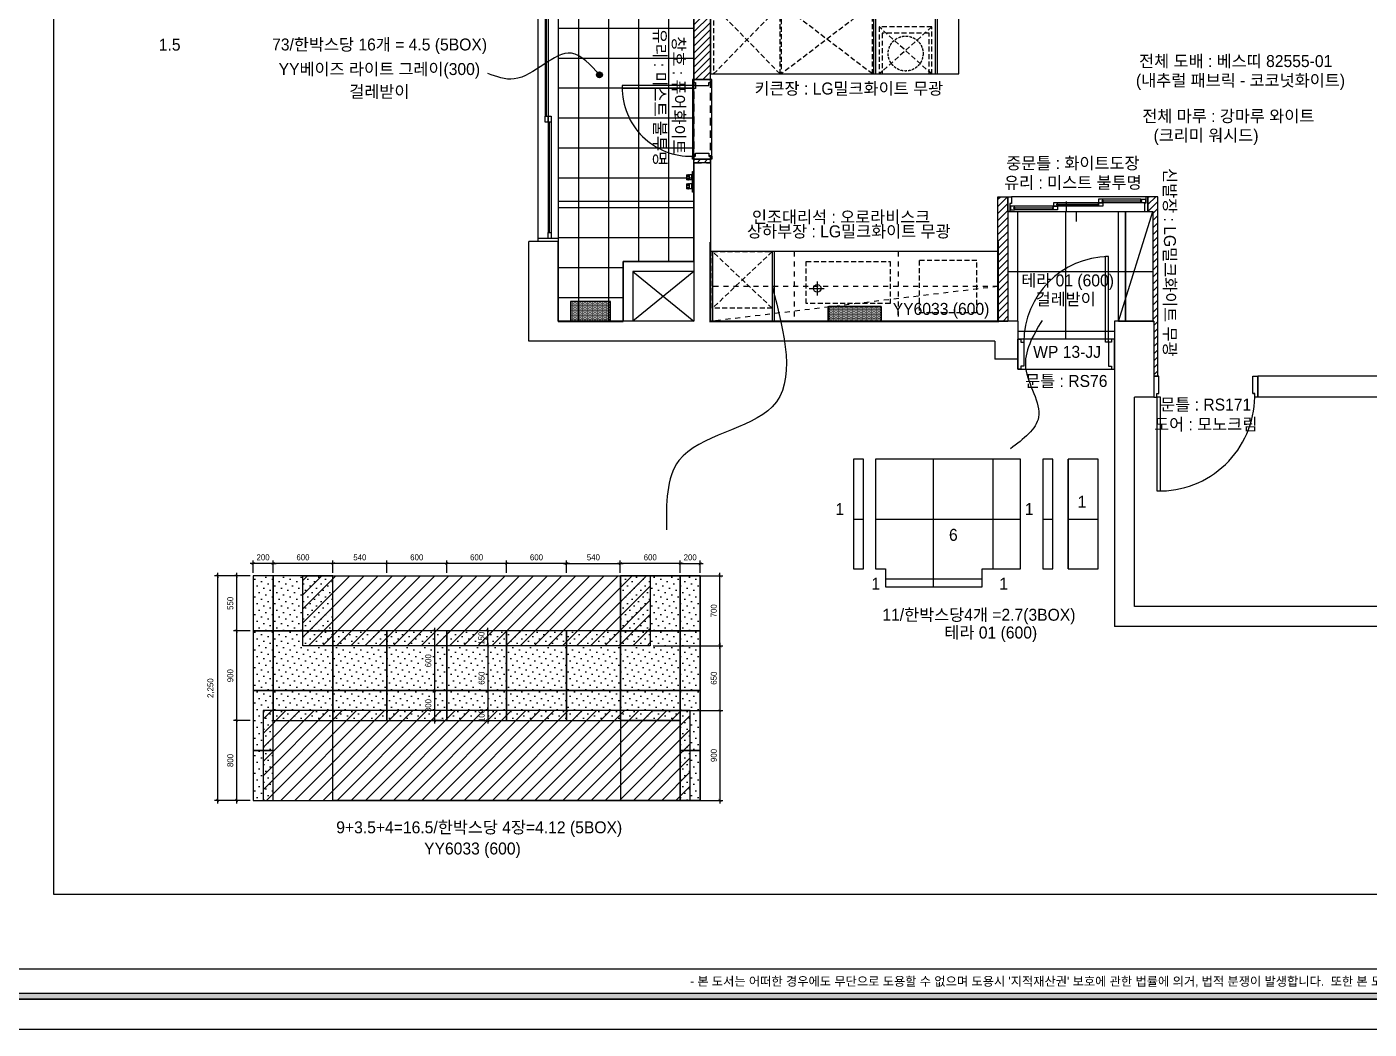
# Model space of a CAD drawing. Header units: inches. Extents: x -192760 to -100777, y -168280 to -114728.
# Drawn here: x -139932 to -126482, y -154283 to -144236 of the extents above; entities that cross this region are included whole.
import ezdxf
from ezdxf.enums import TextEntityAlignment as Align

# ---------------------------------------------------------------- set-up
doc = ezdxf.new("R2010")
doc.units = ezdxf.units.IN
doc.header["$LTSCALE"] = 50
doc.header["$MEASUREMENT"] = 0
for name, pattern in [('DASHED', [0.75, 0.5, -0.25]), ('DASHEDX2', [1.5, 1, -0.5]), ('HID', [2.5, 1.5, -1]), ('HID2', [1, 0.5, -0.5])]:
    doc.linetypes.add(name, pattern=pattern)
for name, color, linetype in [('0-ELC TEXT', 7, 'Continuous'), ('03-WAL NEW', 3, 'Continuous'), ('06-FUR', 6, 'Continuous'), ('3.기호.계단선', 30, 'Continuous'), ('7', 7, 'Continuous'), ('_LIBR', 4, 'Continuous'), ('F-SYM', 7, 'Continuous'), ('fin', 5, 'Continuous'), ('FORM(YOURNAME)-11', 1, 'Continuous'), ('FUR', 8, 'DASHED'), ('Layer 1', 7, 'Continuous'), ('RC-LIGHT', 7, 'Continuous'), ('도면층2', 2, 'Continuous'), ('도면층4', 4, 'Continuous'), ('도면층5', 5, 'Continuous'), ('도면층8', 8, 'Continuous')]:
    doc.layers.add(name, color=color, linetype=linetype)
doc.styles.add('HY 울릉도 L', font='')
doc.styles.add('YOURNAME', font='HY울릉도M.TTF')
doc.styles.add('코레일둥고', font='Korail_Round_Gothic_Medium.ttf')
doc.styles.get('HY 울릉도 L').set_extended_font_data('HY울릉도L')
doc.dimstyles.new('30', dxfattribs={"dimscale": 30, "dimtxt": 2, "dimasz": 1, "dimexe": 1, "dimexo": 1, "dimgap": 1, "dimtad": 1, "dimdec": 0, "dimrnd": 0.05, "dimdsep": 46, "dimlunit": 6, "dimtxsty": 'HY 울릉도 L', "dimblk": 'ARCHTICK', "dimcen": 2.5, "dimdle": 1, "dimclrd": 133, "dimclre": 133, "dimclrt": 30, "dimadec": 0, "dimazin": 0, "dimtfac": 1, "dimtdec": 0, "dimtix": 1, "dimtmove": 2, "dimatfit": 3, "dimldrblk": 'ARCHTICK', "dimfxl": 0, "dimlwd": -1, "dimlwe": -1, "dimarcsym": 0})
pattern_1 = [(45, (-3782.51, 0), (-70.71068, 70.71068), [])]

# ---------------------------------------------------------------- blocks, each defined once
blk = doc.blocks.new('FORM-PLAN')
at = {"layer": 'FORM(YOURNAME)-11'}
h = blk.add_hatch(color=256, dxfattribs=at)
h.dxf.hatch_style = 1
h.paths.add_polyline_path([(-71444, 55115), (10556, 55115), (10556, 54915), (-71444, 54915)])
h.paths.add_polyline_path([(-71444, -2085), (10556, -2085), (10556, -2285), (-71444, -2285)])
at = {"layer": 'Defpoints', "color": 158}
blk.add_line((1346, -1285), (-71444, -1285), dxfattribs=at)
for points in [[(-71444, -2285), (10556, -2285), (10556, 55115), (-71444, 55115)], [(-69444, 53115), (-64, 53115), (-64, 1215), (-69444, 1215)]]:
    blk.add_lwpolyline(points, close=True, dxfattribs=at)
at = {"layer": 'FORM(YOURNAME)-11', "color": 250}
blk.add_lwpolyline([(-72444, -3285), (11556, -3285), (11556, 56115), (-72444, 56115)], close=True, dxfattribs=at)
at = {"layer": 'FORM(YOURNAME)-11'}
blk.add_lwpolyline([(-71444, -2085), (10556, -2085), (10556, -2285), (-71444, -2285)], close=True, dxfattribs=at)
at = {"layer": 'FORM(YOURNAME)-11', "color": 1, "style": 'YOURNAME'}
blk.add_text("- 본 도서는 어떠한 경우에도 무단으로 도용할 수 없으며 도용시 '지적재산권' 보호에 관한 법률에 의거, 법적 분쟁이 발생합니다.  또한 본 도서에 관한 모든 저작권은 당사에 있습니다. -", height=300, dxfattribs=at).set_placement((-32990, -1685), align=Align.MIDDLE_CENTER)
at = {"layer": 'FORM(YOURNAME)-11', "color": 3, "style": 'YOURNAME'}
for tag, height, p in [('1', 450, (9905, 18188)), ('2', 450, (9905, 17544)), ('3', 450, (9905, 16257)), ('4', 450, (9905, 14326)), ('5', 515, (9905, 12009)), ('6', 515, (9905, 9757)), ('7', 515, (9905, 7504)), ('8', 515, (9905, 5252)), ('9', 515, (9905, 2999)), ('10', 515, (5655, 811)), ('11', 515, (9905, 747)), ('12', 515, (5655, -1441)), ('13', 515, (9905, -1441))]:
    blk.add_attdef(tag, text='', height=height, dxfattribs=at).set_placement(p, align=Align.MIDDLE_RIGHT)
blk = doc.blocks.new('*U430')
at = {"layer": 'F-SYM', "xscale": 0.3, "yscale": 0.3, "zscale": 0.3}
blk.add_blockref('FORM-PLAN', (-118827, -153298), dxfattribs=at)
blk = doc.blocks.new('A$C004A4CAE')
at = {"layer": 'fin', "color": 6}
for p, q in [((0, 0), (0, 5)), ((200, 15), (10, 15)), ((36, 69), (36, 70)), ((84, 69), (36, 69)), ((51, 63), (36, 63)), ((51, 57), (36, 57)), ((51, 51), (36, 51)), ((36, 23), (36, 45)), ((84, 45), (36, 45)), ((82, 72), (38, 72)), ((82, 21), (38, 21)), ((43, 15), (43, 21)), ((84, 63), (69, 63)), ((84, 57), (69, 57)), ((84, 51), (69, 51)), ((77, 15), (77, 21)), ((84, 69), (84, 70)), ((84, 23), (84, 45)), ((126, 69), (126, 70)), ((174, 69), (126, 69)), ((141, 63), (126, 63)), ((141, 57), (126, 57)), ((141, 51), (126, 51)), ((174, 45), (126, 45)), ((126, 23), (126, 45)), ((172, 72), (128, 72)), ((172, 21), (128, 21)), ((133, 15), (133, 21)), ((174, 63), (159, 63)), ((174, 57), (159, 57)), ((174, 51), (159, 51)), ((167, 15), (167, 21)), ((174, 69), (174, 70)), ((174, 23), (174, 45)), ((210, 0), (210, 5))]:
    blk.add_line(p, q, dxfattribs=at)
for centre, radius, start, end in [((10, 5), 10, 90, 180), ((36, 66), 3, 90, 270), ((36, 60), 3, 90, 270), ((36, 54), 3, 90, 270), ((36, 48), 3, 90, 270), ((38, 70), 2, 90, 180), ((38, 23), 2, 180, 270), ((51, 66), 3, 90, 270), ((51, 60), 3, 90, 270), ((51, 54), 3, 90, 270), ((51, 48), 3, 90, 270), ((69, 66), 3, 270, 90), ((69, 60), 3, 270, 90), ((69, 54), 3, 270, 90), ((69, 48), 3, 270, 90), ((82, 70), 2, 0, 90), ((82, 23), 2, 270, 0), ((84, 66), 3, 270, 90), ((84, 60), 3, 270, 90), ((84, 54), 3, 270, 90), ((84, 48), 3, 270, 90), ((126, 66), 3, 90, 270), ((126, 60), 3, 90, 270), ((126, 54), 3, 90, 270), ((126, 48), 3, 90, 270), ((128, 70), 2, 90, 180), ((128, 23), 2, 180, 270), ((141, 66), 3, 90, 270), ((141, 60), 3, 90, 270), ((141, 54), 3, 90, 270), ((141, 48), 3, 90, 270), ((159, 66), 3, 270, 90), ((159, 60), 3, 270, 90), ((159, 54), 3, 270, 90), ((159, 48), 3, 270, 90), ((172, 70), 2, 0, 90), ((172, 23), 2, 270, 0), ((174, 66), 3, 270, 90), ((174, 60), 3, 270, 90), ((174, 54), 3, 270, 90), ((174, 48), 3, 270, 90), ((200, 5), 10, 0, 90)]:
    blk.add_arc(centre, radius, start, end, dxfattribs=at)
blk = doc.blocks.new('flloo')
blk.add_lwpolyline([(-157702, -126053), (-157702, -125903), (-157172, -125903), (-157172, -126053), (-157702, -126053)])
at = {"layer": 'Layer 1'}
blk.add_line((-159048, -124853), (-160408, -124853), dxfattribs=at)
for points in [[(-155316, -124853), (-155316, -124953), (-155216, -124953), (-155216, -125053)], [(-155802, -126053), (-155802, -124953), (-154722, -124953), (-154722, -126053)]]:
    blk.add_lwpolyline(points, dxfattribs=at)
blk.add_circle((-157812, -125723), 37.5, dxfattribs=at)
at = {"layer": '도면층2'}
for p, q in [((-159048, -124463), (-159048, -126053)), ((-158882, -124463), (-159048, -124463)), ((-158882, -124463), (-158882, -126053)), ((-160408, -125253), (-160703, -125253)), ((-160703, -126253), (-160703, -125253)), ((-160408, -125253), (-160608, -125253)), ((-160408, -126053), (-160408, -125253)), ((-159048, -125453), (-159758, -125453)), ((-159758, -125453), (-159758, -126053)), ((-159048, -125553), (-159658, -125553)), ((-159658, -125553), (-159658, -126053)), ((-159048, -126053), (-160408, -126053)), ((-155802, -126053), (-158882, -126053)), ((-155802, -126053), (-155802, -126433)), ((-154833, -126053), (-154833, -129113)), ((-154438, -126053), (-154833, -126053)), ((-154438, -126053), (-154438, -126813)), ((-156032, -126253), (-160703, -126253)), ((-156032, -126253), (-156032, -126433)), ((-155802, -126283), (-155802, -126483)), ((-154833, -126283), (-154833, -126483)), ((-155802, -126433), (-156032, -126433)), ((-153398, -126813), (-153398, -126602)), ((-151378, -126602), (-153398, -126602)), ((-154633, -128913), (-154633, -126813)), ((-154438, -126813), (-154633, -126813)), ((-149803, -126813), (-153398, -126813)), ((-150533, -128913), (-154633, -128913)), ((-150333, -129113), (-154833, -129113))]:
    blk.add_line(p, q, dxfattribs=at)
at = {"layer": '도면층4'}
for p, q in [((-160608, -125253), (-160608, -122803)), ((-160523, -123998), (-160523, -122893)), ((-160408, -122803), (-160408, -125253)), ((-160493, -125163), (-160493, -124058)), ((-160408, -125223), (-160608, -125223)), ((-160408, -125253), (-160608, -125253)), ((-154893, -125403), (-154923, -125403)), ((-154923, -126263), (-154923, -125404)), ((-154893, -126263), (-154893, -125403)), ((-154833, -126233), (-155802, -126233)), ((-155802, -126233), (-155802, -126533)), ((-154893, -126263), (-154923, -126263)), ((-154833, -126533), (-154833, -126233)), ((-154833, -126233), (-154833, -126533)), ((-155802, -126533), (-154833, -126533))]:
    blk.add_line(p, q, dxfattribs=at)
for points in [[(-160508, -124058), (-160538, -124058), (-160538, -123998), (-160508, -123998)], [(-160478, -124058), (-160508, -124058), (-160508, -123998), (-160478, -123998)], [(-160478, -125223), (-160508, -125223), (-160508, -125163), (-160478, -125163)]]:
    blk.add_lwpolyline(points, close=True, dxfattribs=at)
for points in [[(-155802, -126233), (-155772, -126233), (-155772, -126263), (-155742, -126263), (-155742, -126503), (-155772, -126503), (-155772, -126533), (-155802, -126533), (-155802, -126233)], [(-154833, -126233), (-154863, -126233), (-154863, -126263), (-154893, -126263), (-154893, -126503), (-154863, -126503), (-154863, -126533), (-154833, -126533), (-154833, -126233)]]:
    blk.add_lwpolyline(points, dxfattribs=at)
at = {"layer": '도면층5'}
for p, q in [((-160538, -122893), (-160538, -123998)), ((-160508, -122893), (-160508, -123998)), ((-160508, -124058), (-160508, -125163)), ((-160478, -124058), (-160478, -125163)), ((-157892, -125723), (-157742, -125723)), ((-157812, -125653), (-157812, -125793))]:
    blk.add_line(p, q, dxfattribs=at)
blk.add_arc((-154881, -126265), 861, 90.7939, 179.9066, dxfattribs=at)
at = {"layer": '도면층8'}
for p, q in [((-159048, -125553), (-159658, -126053)), ((-159658, -125553), (-159048, -126053))]:
    blk.add_line(p, q, dxfattribs=at)
at = {"xscale": -1, "rotation": 90}
blk.add_blockref('A$C004A4CAE', (-159048, -124550), dxfattribs=at)
blk = doc.blocks.new('asrffwtrw')
at = {"layer": '03-WAL NEW'}
h = blk.add_hatch(dxfattribs=at)
h.set_pattern_fill('_USER', color=256, scale=50, angle=45, pattern_type=0)
h.set_pattern_definition([(45, (-27582.82, -15711.19), (-35.355339, 35.355339), [])])
h.paths.add_polyline_path([(-212431, -160475), (-212265, -160475), (-212265, -159720), (-212431, -159720)])
h.paths.add_polyline_path([(-212431, -161275), (-212265, -161275), (-212265, -161310), (-212431, -161310)])
h = blk.add_hatch(dxfattribs=at)
h.set_pattern_fill('_USER', color=256, scale=50, angle=45, pattern_type=0)
h.set_pattern_definition([(45, (-27582.82, 0), (-35.355339, 35.355339), [])])
h.paths.add_polyline_path([(-209285, -161650), (-209285, -162900), (-209385, -162900), (-209385, -161650)])
h.paths.add_polyline_path([(-207781, -163449), (-207781, -161650), (-207881, -161650), (-207881, -161800), (-207831, -161800), (-207831, -162900), (-207821, -162900), (-207821, -163449)])
at = {"layer": '3.기호.계단선'}
h = blk.add_hatch(dxfattribs=at)
h.set_pattern_fill('DOTS', color=8, scale=200, double=1)
h.set_pattern_definition([(0, (-53382.818, -36846.35), (6.25, 12.5), [0, -12.5])])
h.paths.add_polyline_path([(-213666, -162900), (-213266, -162900), (-213266, -162700), (-213666, -162700)])
h = blk.add_hatch(dxfattribs=at)
h.set_pattern_fill('DOTS', color=256, scale=200, double=1)
h.set_pattern_definition([(0, (-53411.818, -36836.35), (6.25, 12.5), [0, -12.5])])
h.paths.add_polyline_path([(-211085, -162900), (-210555, -162900), (-210555, -162750), (-211085, -162750)])
at = {"layer": '03-WAL NEW'}
for points in [[(-212431, -160475), (-212265, -160475), (-212265, -159720), (-212431, -159720)], [(-212431, -161275), (-212265, -161275), (-212265, -161310), (-212431, -161310)]]:
    blk.add_lwpolyline(points, close=True, dxfattribs=at)
for points in [[(-209285, -161650), (-209285, -162900), (-209385, -162900), (-209385, -161650), (-209285, -161650)], [(-207781, -163449), (-207781, -161650), (-207881, -161650), (-207881, -161800), (-207831, -161800), (-207831, -162900), (-207821, -162900), (-207821, -163449), (-207781, -163449)]]:
    blk.add_lwpolyline(points, dxfattribs=at)
at = {"layer": '06-FUR', "color": 8, "linetype": 'DASHEDX2'}
for p, q in [((-211567, -160420), (-212233, -159735)), ((-212233, -160420), (-211567, -159735)), ((-210641, -160420), (-211555, -159722)), ((-210641, -159722), (-211555, -160420)), ((-210046, -159948), (-210573, -160420)), ((-210046, -160420), (-210573, -159948)), ((-211646, -162767), (-212244, -162200)), ((-211646, -162200), (-212244, -162767))]:
    blk.add_line(p, q, dxfattribs=at)
at = {"layer": '06-FUR', "color": 8}
for p, q in [((-210629, -160420), (-210629, -159720)), ((-210609, -160420), (-210609, -159720)), ((-210009, -160420), (-210009, -159720)), ((-209989, -160420), (-209989, -159720)), ((-212245, -162200), (-212245, -162900)), ((-211645, -162200), (-211645, -162900)), ((-211625, -162200), (-211625, -162900))]:
    blk.add_line(p, q, dxfattribs=at)
at = {"layer": '06-FUR'}
blk.add_line((-208176, -162900), (-207831, -161800), dxfattribs=at)
at = {"layer": '06-FUR', "color": 8, "linetype": 'HID2', "ltscale": 2}
for p, q in [((-211425, -162200), (-211425, -162900)), ((-210385, -162200), (-210385, -162900)), ((-209385, -162550), (-212265, -162900))]:
    blk.add_line(p, q, dxfattribs=at)
at = {"layer": '06-FUR', "color": 8}
for points in [[(-209776, -159720), (-212265, -159720), (-212265, -160420), (-209776, -160420)], [(-209385, -162200), (-212265, -162200), (-212265, -162900), (-209385, -162900)]]:
    blk.add_lwpolyline(points, close=True, dxfattribs=at)
at = {"layer": '06-FUR', "color": 8, "linetype": 'DASHEDX2'}
for points in [[(-212233, -160420), (-211567, -160420), (-211567, -159735), (-212233, -159735)], [(-210641, -159722), (-211555, -159722), (-211555, -160420), (-210641, -160420)], [(-210046, -159948), (-210573, -159948), (-210573, -160420), (-210046, -160420)], [(-210544, -160011), (-210544, -160420), (-210074, -160420), (-210074, -160011)], [(-211646, -162767), (-212244, -162767), (-212244, -162200), (-211646, -162200)], [(-210465, -162720), (-211305, -162720), (-211305, -162300), (-210465, -162300)], [(-210175, -162810), (-209595, -162810), (-209595, -162290), (-210175, -162290)]]:
    blk.add_lwpolyline(points, close=True, dxfattribs=at)
at = {"layer": '06-FUR'}
blk.add_lwpolyline([(-208176, -161800), (-207831, -161800), (-207831, -162900), (-208176, -162900)], close=True, dxfattribs=at)
at = {"layer": '06-FUR', "color": 8, "linetype": 'HID2', "ltscale": 2}
blk.add_lwpolyline([(-212265, -162900), (-209385, -162900), (-209385, -162550), (-212265, -162550)], close=True, dxfattribs=at)
at = {"layer": '3.기호.계단선', "linetype": 'HID'}
blk.add_lwpolyline([(-212265, -159720), (-212431, -159720), (-212431, -161310), (-212265, -161310)], close=True, dxfattribs=at)
at = {"layer": '3.기호.계단선', "color": 8}
blk.add_lwpolyline([(-213666, -162900), (-213266, -162900), (-213266, -162700), (-213666, -162700)], close=True, dxfattribs=at)
at = {"layer": '3.기호.계단선'}
blk.add_lwpolyline([(-211080, -162900), (-210555, -162900), (-210555, -162750), (-211080, -162750)], close=True, dxfattribs=at)
at = {"layer": '_LIBR', "color": 8, "linetype": 'Continuous'}
for points in [[(-207792, -163624), (-207771, -163624), (-207771, -163449), (-207821, -163449), (-207821, -163660), (-207792, -163660)], [(-207756, -164600), (-207756, -163660), (-207792, -163660), (-207792, -164600)]]:
    blk.add_lwpolyline(points, close=True, dxfattribs=at)
blk.add_lwpolyline([(-206831, -163624), (-206831, -163449), (-206781, -163449), (-206781, -163660), (-206810, -163660), (-206810, -163624), (-206831, -163624), (-206810, -163624)], dxfattribs=at)
blk.add_arc((-207768, -163642), 958, 268.586, 358.9535, dxfattribs=at)
at = {"layer": 'FUR', "color": 8}
blk.add_circle((-210309, -160215), 175, dxfattribs=at)
at = {"layer": '도면층4'}
for p, q in [((-212414, -160535), (-213149, -160535)), ((-213149, -160535), (-213149, -160565)), ((-212414, -160565), (-213149, -160565)), ((-212444, -160475), (-212444, -161275)), ((-212414, -160535), (-212414, -160565)), ((-212252, -161275), (-212252, -160475))]:
    blk.add_line(p, q, dxfattribs=at)
for points in [[(-212444, -160475), (-212444, -160505), (-212414, -160505), (-212414, -160535), (-212282, -160535), (-212282, -160505), (-212252, -160505), (-212252, -160475), (-212444, -160475)], [(-212444, -161275), (-212444, -161245), (-212414, -161245), (-212414, -161215), (-212282, -161215), (-212282, -161245), (-212252, -161245), (-212252, -161275), (-212444, -161275)]]:
    blk.add_lwpolyline(points, dxfattribs=at)
at = {"layer": '도면층5'}
blk.add_arc((-212461, -160557), 688, 179.3751, 271.4434, dxfattribs=at)
at = {"layer": '도면층8'}
for p, q in [((-207901, -161650), (-209250, -161650)), ((-208832, -161746), (-209219, -161746)), ((-208832, -161781), (-209219, -161781)), ((-208334, -161710), (-208818, -161710)), ((-208378, -161746), (-208818, -161746)), ((-207951, -161675), (-208334, -161675)), ((-207951, -161710), (-208334, -161710)), ((-207916, -161718), (-207916, -161715)), ((-209285, -161800), (-207881, -161800))]:
    blk.add_line(p, q, dxfattribs=at)
for points in [[(-209285, -161650), (-209285, -161650), (-209250, -161650), (-209250, -161718), (-209265, -161718), (-209265, -161800), (-209285, -161800), (-209285, -161650)], [(-207881, -161795), (-207881, -161650), (-207901, -161650), (-207901, -161715), (-207916, -161715), (-207916, -161800), (-207881, -161800), (-207881, -161795)], [(-209219, -161756), (-209216, -161758), (-209215, -161759), (-209215, -161761)], [(-209219, -161770), (-209216, -161768), (-209215, -161767), (-209215, -161765)], [(-209215, -161761), (-208837, -161761), (-208837, -161765), (-209215, -161765), (-209215, -161761), (-209215, -161765)], [(-208832, -161756), (-208836, -161758), (-208836, -161759), (-208837, -161761)], [(-208832, -161770), (-208836, -161768), (-208836, -161767), (-208837, -161765)], [(-208788, -161721), (-208785, -161723), (-208784, -161724), (-208784, -161726)], [(-208788, -161735), (-208785, -161733), (-208784, -161732), (-208784, -161730)], [(-208784, -161726), (-208382, -161726), (-208382, -161730), (-208784, -161730), (-208784, -161726), (-208784, -161730)], [(-208378, -161721), (-208381, -161723), (-208382, -161724), (-208382, -161726)], [(-208378, -161735), (-208381, -161733), (-208382, -161732), (-208382, -161730)], [(-208334, -161686), (-208330, -161688), (-208330, -161689), (-208329, -161691)], [(-208334, -161700), (-208330, -161698), (-208330, -161697), (-208329, -161695)], [(-208329, -161691), (-207946, -161691), (-207946, -161695), (-208329, -161695), (-208329, -161691), (-208329, -161695)], [(-207951, -161686), (-207954, -161688), (-207954, -161689), (-207955, -161691)], [(-207951, -161700), (-207954, -161698), (-207954, -161697), (-207955, -161695)]]:
    blk.add_lwpolyline(points, dxfattribs=at)
for points in [[(-209219, -161757), (-209219, -161746), (-209260, -161746), (-209260, -161781), (-209219, -161781), (-209219, -161769), (-209225, -161767), (-209225, -161759)], [(-208788, -161781), (-208832, -161781), (-208832, -161769), (-208826, -161767), (-208826, -161759), (-208832, -161757), (-208832, -161746), (-208788, -161746)], [(-208788, -161722), (-208788, -161710), (-208829, -161710), (-208829, -161746), (-208788, -161746), (-208788, -161734), (-208794, -161732), (-208794, -161724)], [(-208334, -161746), (-208378, -161746), (-208378, -161734), (-208372, -161732), (-208372, -161724), (-208378, -161722), (-208378, -161710), (-208334, -161710)], [(-208334, -161687), (-208334, -161675), (-208375, -161675), (-208375, -161710), (-208334, -161710), (-208334, -161699), (-208340, -161697), (-208340, -161689)], [(-207906, -161710), (-207951, -161710), (-207951, -161699), (-207944, -161697), (-207944, -161689), (-207951, -161687), (-207951, -161675), (-207906, -161675)]]:
    blk.add_lwpolyline(points, close=True, dxfattribs=at)
at = {"layer": '도면층2'}
blk.add_blockref('flloo', (-53383, -36846), dxfattribs=at)
blk = doc.blocks.new('_ArchTick')
at = {"color": 0, "linetype": 'ByBlock', "const_width": 0.15}
blk.add_lwpolyline([(-0.5, -0.5), (0.5, 0.5)], dxfattribs=at)
blk = doc.blocks.new('*D388')
at = {"layer": '7', "color": 133}
for p, q in [((-134555, -149616), (-133955, -149616)), ((-134525, -149710), (-134525, -149586)), ((-133985, -149710), (-133985, -149586))]:
    blk.add_line(p, q, dxfattribs=at)
at = {"layer": 'Defpoints', "color": 0}
for p in [(-133985, -149616), (-134525, -149740), (-133985, -149740)]:
    blk.add_point(p, dxfattribs=at)
at = {"layer": '7', "color": 133, "xscale": 30, "yscale": 30, "zscale": 30, "rotation": 180}
blk.add_blockref('_ArchTick', (-134525, -149616), dxfattribs=at)
at = {"layer": '7', "color": 133, "xscale": 30, "yscale": 30, "zscale": 30}
blk.add_blockref('_ArchTick', (-133985, -149616), dxfattribs=at)
at = {"layer": '7', "color": 30, "insert": (-134255, -149554), "char_height": 60, "attachment_point": 5, "style": 'HY 울릉도 L'}
blk.add_mtext('540', dxfattribs=at)
blk = doc.blocks.new('*D389')
at = {"layer": '7', "color": 133}
for p, q in [((-134495, -149616), (-135155, -149616)), ((-135125, -149710), (-135125, -149586)), ((-134525, -149710), (-134525, -149586))]:
    blk.add_line(p, q, dxfattribs=at)
at = {"layer": 'Defpoints', "color": 0}
for p in [(-135125, -149616), (-135125, -149740), (-134525, -149740)]:
    blk.add_point(p, dxfattribs=at)
at = {"layer": '7', "color": 133, "xscale": 30, "yscale": 30, "zscale": 30, "rotation": 180}
blk.add_blockref('_ArchTick', (-135125, -149616), dxfattribs=at)
at = {"layer": '7', "color": 133, "xscale": 30, "yscale": 30, "zscale": 30}
blk.add_blockref('_ArchTick', (-134525, -149616), dxfattribs=at)
at = {"layer": '7', "color": 30, "insert": (-134825, -149554), "char_height": 60, "attachment_point": 5, "style": 'HY 울릉도 L'}
blk.add_mtext('600', dxfattribs=at)
blk = doc.blocks.new('*D390')
at = {"layer": '7', "color": 133}
for p, q in [((-135095, -149616), (-135755, -149616)), ((-135725, -149710), (-135725, -149586)), ((-135125, -149710), (-135125, -149586))]:
    blk.add_line(p, q, dxfattribs=at)
at = {"layer": 'Defpoints', "color": 0}
for p in [(-135725, -149616), (-135725, -149740), (-135125, -149740)]:
    blk.add_point(p, dxfattribs=at)
at = {"layer": '7', "color": 133, "xscale": 30, "yscale": 30, "zscale": 30, "rotation": 180}
blk.add_blockref('_ArchTick', (-135725, -149616), dxfattribs=at)
at = {"layer": '7', "color": 133, "xscale": 30, "yscale": 30, "zscale": 30}
blk.add_blockref('_ArchTick', (-135125, -149616), dxfattribs=at)
at = {"layer": '7', "color": 30, "insert": (-135425, -149554), "char_height": 60, "attachment_point": 5, "style": 'HY 울릉도 L'}
blk.add_mtext('600', dxfattribs=at)
blk = doc.blocks.new('*D391')
at = {"layer": '7', "color": 133}
for p, q in [((-135695, -149616), (-136355, -149616)), ((-136325, -149710), (-136325, -149586)), ((-135725, -149710), (-135725, -149586))]:
    blk.add_line(p, q, dxfattribs=at)
at = {"layer": 'Defpoints', "color": 0}
for p in [(-136325, -149616), (-136325, -149740), (-135725, -149740)]:
    blk.add_point(p, dxfattribs=at)
at = {"layer": '7', "color": 133, "xscale": 30, "yscale": 30, "zscale": 30, "rotation": 180}
blk.add_blockref('_ArchTick', (-136325, -149616), dxfattribs=at)
at = {"layer": '7', "color": 133, "xscale": 30, "yscale": 30, "zscale": 30}
blk.add_blockref('_ArchTick', (-135725, -149616), dxfattribs=at)
at = {"layer": '7', "color": 30, "insert": (-136025, -149554), "char_height": 60, "attachment_point": 5, "style": 'HY 울릉도 L'}
blk.add_mtext('600', dxfattribs=at)
blk = doc.blocks.new('*D392')
at = {"layer": '7', "color": 133}
for p, q in [((-136295, -149616), (-136895, -149616)), ((-136865, -149710), (-136865, -149586)), ((-136325, -149710), (-136325, -149586))]:
    blk.add_line(p, q, dxfattribs=at)
at = {"layer": 'Defpoints', "color": 0}
for p in [(-136865, -149616), (-136865, -149740), (-136325, -149740)]:
    blk.add_point(p, dxfattribs=at)
at = {"layer": '7', "color": 133, "xscale": 30, "yscale": 30, "zscale": 30, "rotation": 180}
blk.add_blockref('_ArchTick', (-136865, -149616), dxfattribs=at)
at = {"layer": '7', "color": 133, "xscale": 30, "yscale": 30, "zscale": 30}
blk.add_blockref('_ArchTick', (-136325, -149616), dxfattribs=at)
at = {"layer": '7', "color": 30, "insert": (-136595, -149554), "char_height": 60, "attachment_point": 5, "style": 'HY 울릉도 L'}
blk.add_mtext('540', dxfattribs=at)
blk = doc.blocks.new('*D393')
at = {"layer": '7', "color": 133}
for p, q in [((-136835, -149616), (-137495, -149616)), ((-137465, -149710), (-137465, -149586)), ((-136865, -149710), (-136865, -149586))]:
    blk.add_line(p, q, dxfattribs=at)
at = {"layer": 'Defpoints', "color": 0}
for p in [(-137465, -149616), (-137465, -149740), (-136865, -149740)]:
    blk.add_point(p, dxfattribs=at)
at = {"layer": '7', "color": 133, "xscale": 30, "yscale": 30, "zscale": 30, "rotation": 180}
blk.add_blockref('_ArchTick', (-137465, -149616), dxfattribs=at)
at = {"layer": '7', "color": 133, "xscale": 30, "yscale": 30, "zscale": 30}
blk.add_blockref('_ArchTick', (-136865, -149616), dxfattribs=at)
at = {"layer": '7', "color": 30, "insert": (-137165, -149554), "char_height": 60, "attachment_point": 5, "style": 'HY 울릉도 L'}
blk.add_mtext('600', dxfattribs=at)
blk = doc.blocks.new('*D394')
at = {"layer": '7', "color": 133}
for p, q in [((-137695, -149740), (-137862, -149740)), ((-137832, -149710), (-137832, -150320)), ((-137695, -150290), (-137862, -150290))]:
    blk.add_line(p, q, dxfattribs=at)
at = {"layer": 'Defpoints', "color": 0}
for p in [(-137665, -149740), (-137832, -150290), (-137665, -150290)]:
    blk.add_point(p, dxfattribs=at)
at = {"layer": '7', "color": 133, "xscale": 30, "yscale": 30, "zscale": 30}
for p, rotation in [((-137832, -149740), 90), ((-137832, -150290), 270)]:
    blk.add_blockref('_ArchTick', p, dxfattribs=dict(at, rotation=rotation))
at = {"layer": '7', "color": 30, "insert": (-137893, -150015), "char_height": 60, "attachment_point": 5, "rotation": 90, "style": 'HY 울릉도 L'}
blk.add_mtext('550', dxfattribs=at)
blk = doc.blocks.new('*D395')
at = {"layer": '7', "color": 133}
for p, q in [((-137695, -150290), (-137862, -150290)), ((-137832, -150260), (-137832, -151220)), ((-137695, -151190), (-137862, -151190))]:
    blk.add_line(p, q, dxfattribs=at)
at = {"layer": 'Defpoints', "color": 0}
for p in [(-137665, -150290), (-137832, -151190), (-137665, -151190)]:
    blk.add_point(p, dxfattribs=at)
at = {"layer": '7', "color": 133, "xscale": 30, "yscale": 30, "zscale": 30}
for p, rotation in [((-137832, -150290), 90), ((-137832, -151190), 270)]:
    blk.add_blockref('_ArchTick', p, dxfattribs=dict(at, rotation=rotation))
at = {"layer": '7', "color": 30, "insert": (-137893, -150740), "char_height": 60, "attachment_point": 5, "rotation": 90, "style": 'HY 울릉도 L'}
blk.add_mtext('900', dxfattribs=at)
blk = doc.blocks.new('*D396')
at = {"layer": '7', "color": 133}
for p, q in [((-137832, -151160), (-137832, -152020)), ((-137695, -151190), (-137862, -151190)), ((-137695, -151990), (-137862, -151990))]:
    blk.add_line(p, q, dxfattribs=at)
at = {"layer": 'Defpoints', "color": 0}
for p in [(-137665, -151190), (-137832, -151990), (-137665, -151990)]:
    blk.add_point(p, dxfattribs=at)
at = {"layer": '7', "color": 133, "xscale": 30, "yscale": 30, "zscale": 30}
for p, rotation in [((-137832, -151190), 90), ((-137832, -151990), 270)]:
    blk.add_blockref('_ArchTick', p, dxfattribs=dict(at, rotation=rotation))
at = {"layer": '7', "color": 30, "insert": (-137893, -151590), "char_height": 60, "attachment_point": 5, "rotation": 90, "style": 'HY 울릉도 L'}
blk.add_mtext('800', dxfattribs=at)
blk = doc.blocks.new('*D397')
at = {"layer": '7', "color": 133}
for p, q in [((-135755, -150290), (-135878, -150290)), ((-135848, -150260), (-135848, -150920)), ((-135755, -150890), (-135878, -150890))]:
    blk.add_line(p, q, dxfattribs=at)
at = {"layer": 'Defpoints', "color": 0}
for p in [(-135725, -150290), (-135848, -150890), (-135725, -150890)]:
    blk.add_point(p, dxfattribs=at)
at = {"layer": '7', "color": 133, "xscale": 30, "yscale": 30, "zscale": 30}
for p, rotation in [((-135848, -150290), 90), ((-135848, -150890), 270)]:
    blk.add_blockref('_ArchTick', p, dxfattribs=dict(at, rotation=rotation))
at = {"layer": '7', "color": 30, "insert": (-135909, -150590), "char_height": 60, "attachment_point": 5, "rotation": 90, "style": 'HY 울릉도 L'}
blk.add_mtext('600', dxfattribs=at)
blk = doc.blocks.new('*D398')
at = {"layer": '7', "color": 133}
for p, q in [((-135755, -150890), (-135878, -150890)), ((-135848, -150860), (-135848, -151220)), ((-135755, -151190), (-135878, -151190))]:
    blk.add_line(p, q, dxfattribs=at)
at = {"layer": 'Defpoints', "color": 0}
for p in [(-135725, -150890), (-135848, -151190), (-135725, -151190)]:
    blk.add_point(p, dxfattribs=at)
at = {"layer": '7', "color": 133, "xscale": 30, "yscale": 30, "zscale": 30}
for p, rotation in [((-135848, -150890), 90), ((-135848, -151190), 270)]:
    blk.add_blockref('_ArchTick', p, dxfattribs=dict(at, rotation=rotation))
at = {"layer": '7', "color": 30, "insert": (-135909, -151040), "char_height": 60, "attachment_point": 5, "rotation": 90, "style": 'HY 울릉도 L'}
blk.add_mtext('300', dxfattribs=at)
blk = doc.blocks.new('*D399')
at = {"layer": '7', "color": 133}
for p, q in [((-135344, -150290), (-135344, -150290)), ((-135314, -150290), (-135314, -150260)), ((-135314, -150440), (-135314, -150290)), ((-135344, -150440), (-135344, -150440)), ((-135314, -150440), (-135314, -150470))]:
    blk.add_line(p, q, dxfattribs=at)
at = {"layer": 'Defpoints', "color": 0}
for p in [(-135314, -150290), (-135314, -150290), (-135314, -150440)]:
    blk.add_point(p, dxfattribs=at)
at = {"layer": '7', "color": 133, "xscale": 30, "yscale": 30, "zscale": 30}
for p, rotation in [((-135314, -150290), 270), ((-135314, -150440), 90)]:
    blk.add_blockref('_ArchTick', p, dxfattribs=dict(at, rotation=rotation))
at = {"layer": '7', "color": 30, "insert": (-135376, -150365), "char_height": 60, "attachment_point": 5, "rotation": 90, "style": 'HY 울릉도 L'}
blk.add_mtext('150', dxfattribs=at)
blk = doc.blocks.new('*D400')
at = {"layer": '7', "color": 133}
for p, q in [((-135344, -150440), (-135344, -150440)), ((-135314, -150410), (-135314, -151120)), ((-135344, -151090), (-135344, -151090))]:
    blk.add_line(p, q, dxfattribs=at)
at = {"layer": 'Defpoints', "color": 0}
for p in [(-135314, -150440), (-135314, -151090), (-135314, -151090)]:
    blk.add_point(p, dxfattribs=at)
at = {"layer": '7', "color": 133, "xscale": 30, "yscale": 30, "zscale": 30}
for p, rotation in [((-135314, -150440), 90), ((-135314, -151090), 270)]:
    blk.add_blockref('_ArchTick', p, dxfattribs=dict(at, rotation=rotation))
at = {"layer": '7', "color": 30, "insert": (-135375, -150765), "char_height": 60, "attachment_point": 5, "rotation": 90, "style": 'HY 울릉도 L'}
blk.add_mtext('650', dxfattribs=at)
blk = doc.blocks.new('*D401')
at = {"layer": '7', "color": 133}
for p, q in [((-135344, -151090), (-135344, -151090)), ((-135314, -151090), (-135314, -151060)), ((-135314, -151090), (-135314, -151190)), ((-135344, -151190), (-135344, -151190)), ((-135314, -151190), (-135314, -151220))]:
    blk.add_line(p, q, dxfattribs=at)
at = {"layer": 'Defpoints', "color": 0}
for p in [(-135314, -151090), (-135314, -151190), (-135314, -151190)]:
    blk.add_point(p, dxfattribs=at)
at = {"layer": '7', "color": 133, "xscale": 30, "yscale": 30, "zscale": 30}
for p, rotation in [((-135314, -151090), 270), ((-135314, -151190), 90)]:
    blk.add_blockref('_ArchTick', p, dxfattribs=dict(at, rotation=rotation))
at = {"layer": '7', "color": 30, "insert": (-135375, -151140), "char_height": 60, "attachment_point": 5, "rotation": 90, "style": 'HY 울릉도 L'}
blk.add_mtext('100', dxfattribs=at)
blk = doc.blocks.new('*D402')
at = {"layer": '7', "color": 133}
for p, q in [((-137665, -149616), (-137695, -149616)), ((-137665, -149710), (-137665, -149586)), ((-137465, -149616), (-137665, -149616)), ((-137465, -149710), (-137465, -149586)), ((-137465, -149616), (-137435, -149616))]:
    blk.add_line(p, q, dxfattribs=at)
at = {"layer": 'Defpoints', "color": 0}
for p in [(-137665, -149616), (-137665, -149740), (-137465, -149740)]:
    blk.add_point(p, dxfattribs=at)
at = {"layer": '7', "color": 133, "xscale": 30, "yscale": 30, "zscale": 30}
blk.add_blockref('_ArchTick', (-137665, -149616), dxfattribs=at)
at = {"layer": '7', "color": 133, "xscale": 30, "yscale": 30, "zscale": 30, "rotation": 180}
blk.add_blockref('_ArchTick', (-137465, -149616), dxfattribs=at)
at = {"layer": '7', "color": 30, "insert": (-137565, -149554), "char_height": 60, "attachment_point": 5, "style": 'HY 울릉도 L'}
blk.add_mtext('200', dxfattribs=at)
blk = doc.blocks.new('*D403')
at = {"layer": '7', "color": 133}
for p, q in [((-133355, -149616), (-134015, -149616)), ((-133985, -149710), (-133985, -149586)), ((-133385, -149710), (-133385, -149586))]:
    blk.add_line(p, q, dxfattribs=at)
at = {"layer": 'Defpoints', "color": 0}
for p in [(-133985, -149616), (-133985, -149740), (-133385, -149740)]:
    blk.add_point(p, dxfattribs=at)
at = {"layer": '7', "color": 133, "xscale": 30, "yscale": 30, "zscale": 30, "rotation": 180}
blk.add_blockref('_ArchTick', (-133985, -149616), dxfattribs=at)
at = {"layer": '7', "color": 133, "xscale": 30, "yscale": 30, "zscale": 30}
blk.add_blockref('_ArchTick', (-133385, -149616), dxfattribs=at)
at = {"layer": '7', "color": 30, "insert": (-133685, -149554), "char_height": 60, "attachment_point": 5, "style": 'HY 울릉도 L'}
blk.add_mtext('600', dxfattribs=at)
blk = doc.blocks.new('*D404')
at = {"layer": '7', "color": 133}
for p, q in [((-133385, -149616), (-133415, -149616)), ((-133385, -149710), (-133385, -149586)), ((-133385, -149616), (-133185, -149616)), ((-133185, -149710), (-133185, -149586)), ((-133185, -149616), (-133155, -149616))]:
    blk.add_line(p, q, dxfattribs=at)
at = {"layer": 'Defpoints', "color": 0}
for p in [(-133185, -149616), (-133385, -149740), (-133185, -149740)]:
    blk.add_point(p, dxfattribs=at)
at = {"layer": '7', "color": 133, "xscale": 30, "yscale": 30, "zscale": 30}
blk.add_blockref('_ArchTick', (-133385, -149616), dxfattribs=at)
at = {"layer": '7', "color": 133, "xscale": 30, "yscale": 30, "zscale": 30, "rotation": 180}
blk.add_blockref('_ArchTick', (-133185, -149616), dxfattribs=at)
at = {"layer": '7', "color": 30, "insert": (-133285, -149554), "char_height": 60, "attachment_point": 5, "style": 'HY 울릉도 L'}
blk.add_mtext('200', dxfattribs=at)
blk = doc.blocks.new('*D405')
at = {"layer": '7', "color": 133}
for p, q in [((-133255, -151090), (-132957, -151090)), ((-132987, -151060), (-132987, -152020)), ((-133255, -151990), (-132957, -151990))]:
    blk.add_line(p, q, dxfattribs=at)
at = {"layer": 'Defpoints', "color": 0}
for p in [(-133285, -151090), (-133285, -151990), (-132987, -151990)]:
    blk.add_point(p, dxfattribs=at)
at = {"layer": '7', "color": 133, "xscale": 30, "yscale": 30, "zscale": 30}
for p, rotation in [((-132987, -151090), 90), ((-132987, -151990), 270)]:
    blk.add_blockref('_ArchTick', p, dxfattribs=dict(at, rotation=rotation))
at = {"layer": '7', "color": 30, "insert": (-133048, -151540), "char_height": 60, "attachment_point": 5, "rotation": 90, "style": 'HY 울릉도 L'}
blk.add_mtext('900', dxfattribs=at)
blk = doc.blocks.new('*D406')
at = {"layer": '7', "color": 133}
for p, q in [((-133655, -149740), (-132957, -149740)), ((-132987, -150470), (-132987, -149710)), ((-133655, -150440), (-132957, -150440))]:
    blk.add_line(p, q, dxfattribs=at)
at = {"layer": 'Defpoints', "color": 0}
for p in [(-133685, -149740), (-132987, -149740), (-133685, -150440)]:
    blk.add_point(p, dxfattribs=at)
at = {"layer": '7', "color": 133, "xscale": 30, "yscale": 30, "zscale": 30}
for p, rotation in [((-132987, -149740), 90), ((-132987, -150440), 270)]:
    blk.add_blockref('_ArchTick', p, dxfattribs=dict(at, rotation=rotation))
at = {"layer": '7', "color": 30, "insert": (-133048, -150090), "char_height": 60, "attachment_point": 5, "rotation": 90, "style": 'HY 울릉도 L'}
blk.add_mtext('700', dxfattribs=at)
blk = doc.blocks.new('*D407')
at = {"layer": '7', "color": 133}
for p, q in [((-137695, -149740), (-138051, -149740)), ((-138021, -149710), (-138021, -152020)), ((-137695, -151990), (-138051, -151990))]:
    blk.add_line(p, q, dxfattribs=at)
at = {"layer": 'Defpoints', "color": 0}
for p in [(-137665, -149740), (-138021, -151990), (-137665, -151990)]:
    blk.add_point(p, dxfattribs=at)
at = {"layer": '7', "color": 133, "xscale": 30, "yscale": 30, "zscale": 30}
for p, rotation in [((-138021, -149740), 90), ((-138021, -151990), 270)]:
    blk.add_blockref('_ArchTick', p, dxfattribs=dict(at, rotation=rotation))
at = {"layer": '7', "color": 30, "insert": (-138087, -150865), "char_height": 60, "attachment_point": 5, "rotation": 90, "style": 'HY 울릉도 L'}
blk.add_mtext('2,250', dxfattribs=at)
blk = doc.blocks.new('*D408')
at = {"layer": '7', "color": 133}
for p, q in [((-133655, -150440), (-132957, -150440)), ((-132987, -150410), (-132987, -151120)), ((-133655, -151090), (-132957, -151090))]:
    blk.add_line(p, q, dxfattribs=at)
at = {"layer": 'Defpoints', "color": 0}
for p in [(-133685, -150440), (-133685, -151090), (-132987, -151090)]:
    blk.add_point(p, dxfattribs=at)
at = {"layer": '7', "color": 133, "xscale": 30, "yscale": 30, "zscale": 30}
for p, rotation in [((-132987, -150440), 90), ((-132987, -151090), 270)]:
    blk.add_blockref('_ArchTick', p, dxfattribs=dict(at, rotation=rotation))
at = {"layer": '7', "color": 30, "insert": (-133048, -150765), "char_height": 60, "attachment_point": 5, "rotation": 90, "style": 'HY 울릉도 L'}
blk.add_mtext('650', dxfattribs=at)

msp = doc.modelspace()

# ---------------------------------------------------------------- hatches: boundary and pattern name
at = {"layer": '0-ELC TEXT'}
h = msp.add_hatch(color=256, dxfattribs=at)
h.dxf.hatch_style = 1
edge = h.paths.add_edge_path()
edge.add_arc((-134193.8, -144717.6), 30, 0, 360, ccw=False)
at = {"layer": '3.기호.계단선'}
h = msp.add_hatch(dxfattribs=at)
h.set_pattern_fill('_USER', color=10, scale=300, double=1, pattern_type=0)
h.set_pattern_definition([(0, (51600, 52551.2), (0, 300), []), (90, (51600, 52551.2), (-300, 2e-14), [])])
h.paths.add_polyline_path([(-133668.2, -143188.4), (-134608.2, -143188.4), (-134608.2, -147188.4), (-133958.2, -147188.4), (-133958.2, -146588.4), (-133248.2, -146588.4), (-133248.2, -144008.4), (-133668.2, -144008.4)])
h = msp.add_hatch(dxfattribs=at)
h.set_pattern_fill('_USER', color=10, scale=600, double=1, pattern_type=0)
h.set_pattern_definition([(0, (-128922.2, -146088.4), (0, 600), []), (90, (-128922.2, -146088.4), (-600, 4e-14), [])])
h.paths.add_polyline_path([(-128648.2, -146088.4), (-130102.2, -146088.4), (-130102.2, -147188.4), (-130002.2, -147188.4), (-130002.2, -147368.4), (-129033.2, -147368.4), (-129033.2, -147188.4), (-128648.2, -147188.4)])
h = msp.add_hatch(dxfattribs=at)
h.set_pattern_fill('_USER', color=10, scale=600, double=1, pattern_type=0)
h.set_pattern_definition([(0, (-131548.1, -148570.7), (0, 600), []), (90, (-131548.1, -148570.7), (-600, 4e-14), [])])
h.paths.add_polyline_path([(-131548.1, -148570.7), (-131648.1, -148570.7), (-131648.1, -149670.7), (-131548.1, -149670.7)])
h = msp.add_hatch(dxfattribs=at)
h.set_pattern_fill('_USER', color=10, scale=600, double=1, pattern_type=0)
h.set_pattern_definition([(0, (-130248.7, -148570.7), (0, 600), []), (90, (-130248.7, -148570.7), (-600, 4e-14), [])])
h.paths.add_polyline_path([(-129974.7, -148570.7), (-131428.7, -148570.7), (-131428.7, -149670.7), (-131328.7, -149670.7), (-131328.7, -149850.7), (-130359.7, -149850.7), (-130359.7, -149670.7), (-129974.7, -149670.7)])
h = msp.add_hatch(dxfattribs=at)
h.set_pattern_fill('_USER', color=10, scale=600, double=1, pattern_type=0)
h.set_pattern_definition([(0, (-129651, -148570.7), (0, 600), []), (90, (-129651, -148570.7), (-600, 4e-14), [])])
h.paths.add_polyline_path([(-129651, -148570.7), (-129751, -148570.7), (-129751, -149670.7), (-129651, -149670.7)])
h = msp.add_hatch(dxfattribs=at)
h.set_pattern_fill('_USER', color=10, scale=600, double=1, pattern_type=0)
h.set_pattern_definition([(0, (-129498.76, -148570.7), (0, 600), []), (90, (-129498.76, -148570.7), (-600, 4e-14), [])])
h.paths.add_polyline_path([(-129198.8, -148570.7), (-129498.8, -148570.7), (-129498.8, -149670.7), (-129198.8, -149670.7)])
h = msp.add_hatch(dxfattribs=at)
h.set_pattern_fill('DOTS', color=256, scale=1000, angle=45)
h.set_pattern_definition([(45, (-3782.51, 0), (-22.097087, 66.29126), [0, -62.5])])
h.paths.add_polyline_path([(-137664.7, -151990.3), (-137464.7, -151990.3), (-137464.7, -151190.3), (-133384.7, -151190.3), (-133384.7, -151990.3), (-133184.7, -151990.3), (-133184.7, -149740.3), (-133984.7, -149740.3), (-133984.7, -150290.3), (-136864.7, -150290.3), (-136864.7, -149740.3), (-137664.7, -149740.3)])
h = msp.add_hatch(dxfattribs=at)
h.set_pattern_fill('_USER', color=8, scale=100, angle=45, pattern_type=0)
h.set_pattern_definition(pattern_1)
h.paths.add_polyline_path([(-137164.7, -149740.3), (-133684.7, -149740.3), (-133684.7, -150440.3), (-137164.7, -150440.3)])
h = msp.add_hatch(dxfattribs=at)
h.set_pattern_fill('_USER', color=8, scale=100, angle=45, pattern_type=0)
h.set_pattern_definition(pattern_1)
h.paths.add_polyline_path([(-136864.7, -151090.3), (-137564.7, -151090.3), (-137564.7, -151990.3), (-133984.7, -151990.3), (-133284.7, -151990.3), (-133284.7, -151090.3)])

# ---------------------------------------------------------------- linework, layer by layer
at = {"layer": '0-ELC TEXT'}
msp.add_circle((-134193.8, -144717.6), 30, dxfattribs=at)
msp.add_spline([(-134193.8, -144717.6), (-134473.6, -144501.4), (-135049.3, -144758.9), (-135313.2, -144704.8)], degree=3, dxfattribs=at)
at = {"layer": '3.기호.계단선', "color": 10}
msp.add_lwpolyline([(-133668.2, -143188.4), (-134608.2, -143188.4), (-134608.2, -147188.4), (-133958.2, -147188.4), (-133958.2, -146588.4), (-133248.2, -146588.4), (-133248.2, -144008.4), (-133668.2, -144008.4), (-133668.2, -143938.4)], dxfattribs=at)
at = {"layer": '3.기호.계단선', "color": 10, "linetype": 'HID2', "const_width": 20}
msp.add_lwpolyline([(-133082.2, -146393.4), (-133082.2, -147188.4), (-130202.2, -147188.4), (-130202.2, -146388.4)], dxfattribs=at)
at = {"layer": '3.기호.계단선'}
for points in [[(-137664.7, -150290.3), (-137464.7, -150290.3), (-137464.7, -149740.3), (-137664.7, -149740.3)], [(-137464.7, -150290.3), (-136864.7, -150290.3), (-136864.7, -149740.3), (-137464.7, -149740.3)], [(-133384.7, -150290.3), (-133984.7, -150290.3), (-133984.7, -149740.3), (-133384.7, -149740.3)], [(-133184.7, -150290.3), (-133384.7, -150290.3), (-133384.7, -149740.3), (-133184.7, -149740.3)], [(-137664.7, -150890.3), (-137464.7, -150890.3), (-137464.7, -150290.3), (-137664.7, -150290.3)], [(-137464.7, -150890.3), (-136864.7, -150890.3), (-136864.7, -150290.3), (-137464.7, -150290.3)], [(-136864.7, -150890.3), (-136324.7, -150890.3), (-136324.7, -150290.3), (-136864.7, -150290.3)], [(-136324.7, -150890.3), (-135724.7, -150890.3), (-135724.7, -150290.3), (-136324.7, -150290.3)], [(-135724.7, -150890.3), (-135124.7, -150890.3), (-135124.7, -150290.3), (-135724.7, -150290.3)], [(-135124.7, -150890.3), (-134524.7, -150890.3), (-134524.7, -150290.3), (-135124.7, -150290.3)], [(-134524.7, -150890.3), (-133984.7, -150890.3), (-133984.7, -150290.3), (-134524.7, -150290.3)], [(-133384.7, -150890.3), (-133984.7, -150890.3), (-133984.7, -150290.3), (-133384.7, -150290.3)], [(-133184.7, -150890.3), (-133384.7, -150890.3), (-133384.7, -150290.3), (-133184.7, -150290.3)], [(-137664.7, -151490.3), (-137464.7, -151490.3), (-137464.7, -150890.3), (-137664.7, -150890.3)], [(-137464.7, -151190.3), (-136864.7, -151190.3), (-136864.7, -150890.3), (-137464.7, -150890.3)], [(-136864.7, -151190.3), (-136324.7, -151190.3), (-136324.7, -150890.3), (-136864.7, -150890.3)], [(-136324.7, -151190.3), (-135724.7, -151190.3), (-135724.7, -150890.3), (-136324.7, -150890.3)], [(-135724.7, -151190.3), (-135124.7, -151190.3), (-135124.7, -150890.3), (-135724.7, -150890.3)], [(-135124.7, -151190.3), (-134524.7, -151190.3), (-134524.7, -150890.3), (-135124.7, -150890.3)], [(-134524.7, -151190.3), (-133984.7, -151190.3), (-133984.7, -150890.3), (-134524.7, -150890.3)], [(-133384.7, -151190.3), (-133984.7, -151190.3), (-133984.7, -150890.3), (-133384.7, -150890.3)], [(-133184.7, -151490.3), (-133384.7, -151490.3), (-133384.7, -150890.3), (-133184.7, -150890.3)], [(-137664.7, -151990.3), (-137464.7, -151990.3), (-137464.7, -151490.3), (-137664.7, -151490.3)], [(-133184.7, -151990.3), (-133384.7, -151990.3), (-133384.7, -151490.3), (-133184.7, -151490.3)]]:
    msp.add_lwpolyline(points, close=True, dxfattribs=at)
msp.add_lwpolyline([(-137664.7, -151990.3), (-137464.7, -151990.3), (-137464.7, -151190.3), (-133384.7, -151190.3), (-133384.7, -151990.3), (-133184.7, -151990.3), (-133184.7, -149740.3), (-133984.7, -149740.3), (-133984.7, -150290.3), (-136864.7, -150290.3), (-136864.7, -149740.3), (-137664.7, -149740.3), (-137664.7, -151990.3)], dxfattribs=at)
at = {"layer": '7'}
msp.add_line((-130248.7, -149670.7), (-130248.7, -148570.7), dxfattribs=at)
for points in [[(-131548.1, -148570.7), (-131648.1, -148570.7), (-131648.1, -149670.7), (-131548.1, -149670.7), (-131548.1, -148570.7)], [(-129974.7, -148570.7), (-131428.7, -148570.7), (-131428.7, -149670.7), (-131328.7, -149670.7), (-131328.7, -149850.7), (-130359.7, -149850.7), (-130359.7, -149670.7), (-129974.7, -149670.7), (-129974.7, -148570.7)], [(-129651, -148570.7), (-129751, -148570.7), (-129751, -149670.7), (-129651, -149670.7), (-129651, -148570.7)], [(-129198.8, -148570.7), (-129498.8, -148570.7), (-129498.8, -149670.7), (-129198.8, -149670.7), (-129198.8, -148570.7)], [(-136864.7, -149740.3), (-137664.7, -149740.3), (-137664.7, -151990.3), (-136864.7, -151990.3)], [(-133984.7, -149740.3), (-133184.7, -149740.3), (-133184.7, -151990.3), (-133984.7, -151990.3)], [(-136864.7, -151090.3), (-137564.7, -151090.3), (-137564.7, -151990.3), (-133984.7, -151990.3), (-133284.7, -151990.3), (-133284.7, -151090.3), (-136864.7, -151090.3)]]:
    msp.add_lwpolyline(points, dxfattribs=at)
for points in [[(-137164.7, -149740.3), (-133684.7, -149740.3), (-133684.7, -150440.3), (-137164.7, -150440.3)], [(-136864.7, -149740.3), (-133984.7, -149740.3), (-133984.7, -151990.3), (-136864.7, -151990.3)]]:
    msp.add_lwpolyline(points, close=True, dxfattribs=at)
for points in [[(-132463.2, -146838.4), (-132463.2, -148045.3), (-133397.5, -148583.7), (-133522.4, -149278.2)], [(-129759.5, -147180), (-129923.7, -147654.9), (-129794.1, -148149.6), (-130076.5, -148464.7)]]:
    msp.add_spline(points, degree=3, dxfattribs=at)

# ---------------------------------------------------------------- block references
at = {"layer": '3.기호.계단선'}
msp.add_blockref('*U430', (0, 0), dxfattribs=at)
at = {"layer": 'RC-LIGHT'}
msp.add_blockref('asrffwtrw', (79182.8, 15711.2), dxfattribs=at)

# ---------------------------------------------------------------- texts
at = {"layer": '3.기호.계단선', "style": '코레일둥고'}
for s, p in [('유리 : 미스트 불투명', (-133647.5, -144942.2)), ('창호 : 퓨어화이트', (-133459, -144924)), ('신발장 : LG밀크화이트 무광', (-128538.3, -146597.1))]:
    msp.add_text(s, height=120, rotation=270, dxfattribs=at).set_placement(p, align=Align.CENTER)
for s, p in [('1.5', (-138500.4, -144474.6)), ('73/한박스당 16개 = 4.5 (5BOX)', (-136397.2, -144473)), ('키큰장 : LG밀크화이트 무광', (-131695.7, -144914.4)), ('중문틀 : 화이트도장', (-129450.7, -145662.7)), ('유리 : 미스트 불투명', (-129450.7, -145857.6)), ('인조대리석 : 오로라비스크', (-131772.7, -146202.2)), ('상하부장 : LG밀크화이트 무광', (-131695.7, -146346.2)), ('WP 13-JJ', (-129508.5, -147554)), ('문틀 : RS76', (-129516.5, -147846)), ('문틀 : RS171', (-128119.4, -148082.3)), ('도어 : 모노크림', (-128119.4, -148280.3)), ('1', (-131785.3, -149129.5)), ('1', (-129888.2, -149129.5)), ('1', (-129359.9, -149057.2)), ('6', (-130648.2, -149388.5)), ('1', (-131426.2, -149878.4)), ('1', (-130144.5, -149878.4)), ('11/한박스당4개 =2.7(3BOX)', (-130392.3, -150189.5)), ('9+3.5+4=16.5/한박스당 4장=4.12 (5BOX)', (-135398.9, -152320.2))]:
    msp.add_text(s, height=120, dxfattribs=at).set_placement(p, align=Align.CENTER)
at = {"layer": '3.기호.계단선', "color": 10, "style": '코레일둥고'}
for s, p in [('YY베이즈 라이트 그레이(300)', (-136399.6, -144719.2)), ('걸레받이', (-136399.6, -144945.5)), ('테라 01 (600)', (-129503.7, -146837.8)), ('YY6033 (600)', (-130771.5, -147123.6)), ('걸레받이', (-129522.9, -147026.3)), ('테라 01 (600)', (-130273, -150367.5)), ('YY6033 (600)', (-135467, -152532.5))]:
    msp.add_text(s, height=120, dxfattribs=at).set_placement(p, align=Align.CENTER)
at = {"layer": '3.기호.계단선', "color": 140, "style": '코레일둥고'}
for s, p in [('전체 도배 : 베스띠 82555-01', (-127819.1, -144639.3)), ('(내추럴 패브릭 - 코코넛화이트)', (-127771.2, -144832.5)), ('전체 마루 : 강마루 와이트', (-127893, -145190.3)), ('(크리미 워시드)', (-128116.2, -145383.5))]:
    msp.add_text(s, height=120, dxfattribs=at).set_placement(p, align=Align.CENTER)

# ---------------------------------------------------------------- dimensions: what is measured, and where the dimension line sits
at = {"layer": '7'}
for base, p1, p2, picture, middle in [((-137664.7, -149615.6), (-137464.7, -149740.3), (-137664.7, -149740.3), '*D402', (-137564.7, -149554.3)), ((-137464.7, -149615.6), (-136864.7, -149740.3), (-137464.7, -149740.3), '*D393', (-137164.7, -149554.3)), ((-136864.7, -149615.6), (-136324.7, -149740.3), (-136864.7, -149740.3), '*D392', (-136594.7, -149554.3)), ((-136324.7, -149615.6), (-135724.7, -149740.3), (-136324.7, -149740.3), '*D391', (-136024.7, -149554.3)), ((-135724.7, -149615.6), (-135124.7, -149740.3), (-135724.7, -149740.3), '*D390', (-135424.7, -149554.3)), ((-135124.7, -149615.6), (-134524.7, -149740.3), (-135124.7, -149740.3), '*D389', (-134824.7, -149554.3)), ((-133984.7, -149615.6), (-134524.7, -149740.3), (-133984.7, -149740.3), '*D388', (-134254.7, -149554.3)), ((-133984.7, -149615.6), (-133384.7, -149740.3), (-133984.7, -149740.3), '*D403', (-133684.7, -149554.3)), ((-133184.7, -149615.6), (-133384.7, -149740.3), (-133184.7, -149740.3), '*D404', (-133284.7, -149554.3))]:
    dim = msp.add_linear_dim(base=base, p1=p1, p2=p2, dimstyle='30', override={"dimfxl": 1.25, "dimarcsym": 2}, dxfattribs=at)
    dim.commit()
    dim.dimension.update_dxf_attribs({"geometry": picture, "text_midpoint": middle})
for base, p1, p2, picture, middle in [((-138020.8, -151990.3), (-137664.7, -149740.3), (-137664.7, -151990.3), '*D407', (-138086.7, -150865.3)), ((-137832, -150290.3), (-137664.7, -149740.3), (-137664.7, -150290.3), '*D394', (-137893.3, -150015.3)), ((-132986.7, -149740.3), (-133684.7, -150440.3), (-133684.7, -149740.3), '*D406', (-133047.9, -150090.3)), ((-137832, -151190.3), (-137664.7, -150290.3), (-137664.7, -151190.3), '*D395', (-137893.3, -150740.3)), ((-135848, -150890.3), (-135724.7, -150290.3), (-135724.7, -150890.3), '*D397', (-135909.3, -150590.3)), ((-135314.4, -150290.3), (-135314.4, -150440.3), (-135314.4, -150290.3), '*D399', (-135375.7, -150365.3)), ((-135313.9, -151090.3), (-135313.9, -150440.3), (-135313.9, -151090.3), '*D400', (-135375.2, -150765.3)), ((-132986.7, -151090.3), (-133684.7, -150440.3), (-133684.7, -151090.3), '*D408', (-133048, -150765.3)), ((-135848, -151190.3), (-135724.7, -150890.3), (-135724.7, -151190.3), '*D398', (-135909.4, -151040.3)), ((-137832, -151990.3), (-137664.7, -151190.3), (-137664.7, -151990.3), '*D396', (-137893.3, -151590.3)), ((-135313.9, -151190.3), (-135313.9, -151090.3), (-135313.9, -151190.3), '*D401', (-135375.2, -151140.3)), ((-132986.7, -151990.3), (-133284.7, -151090.3), (-133284.7, -151990.3), '*D405', (-133048, -151540.3))]:
    dim = msp.add_linear_dim(base=base, p1=p1, p2=p2, angle=90, dimstyle='30', override={"dimfxl": 1.25, "dimarcsym": 2}, dxfattribs=at)
    dim.commit()
    dim.dimension.update_dxf_attribs({"geometry": picture, "text_midpoint": middle})

doc.saveas('drawing.dxf')
